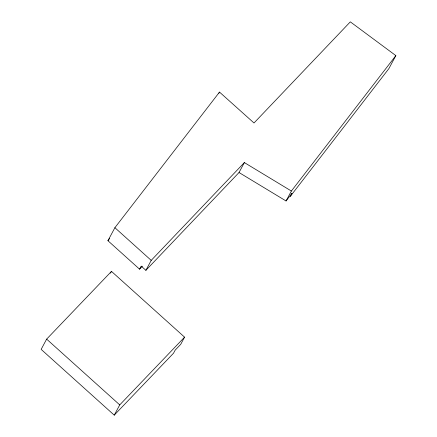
<?xml version="1.0" encoding="UTF-8"?>
<svg xmlns="http://www.w3.org/2000/svg" width="437" height="437" viewBox="0 0 437 437"><rect width="100%" height="100%" fill="white"/><g stroke="black" fill="none" stroke-linecap="round" stroke-linejoin="round"><path stroke-width="0.66" d="M46.639 339.123L41.144 349.371L114.243 415.15L173.527 353.205L175.171 350.141L180.721 344.345L184.572 337.151L111.473 271.377L46.639 339.123L119.738 404.897L114.243 415.15M107.923 240.705L114.898 227.699L219.511 92.092L254.001 122.988L350.321 21.85L395.856 55.608L388.886 68.609L290.272 196.432L291.916 193.373L286.049 200.971L239.023 172.522L145.882 270.323L141.206 266.111L139.561 269.17L107.923 240.705L109.594 238.542M110.512 273.174L111.473 271.377M218.888 93.267L219.511 92.092M145.882 270.323L151.213 260.376L244.359 162.575L291.381 191.029L395.856 55.608M239.023 172.522L244.359 162.575M286.049 200.971L291.381 191.029M139.561 269.17L142.386 266.204M119.738 404.897L184.572 337.151M114.898 227.699L151.213 260.376"/></g></svg>
